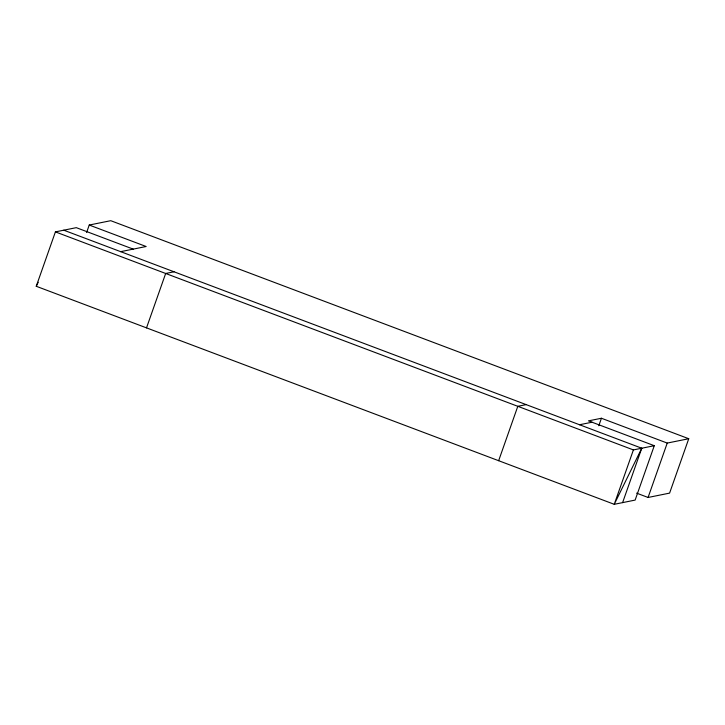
<?xml version="1.0" encoding="UTF-8"?>
<svg xmlns="http://www.w3.org/2000/svg" width="725" height="725" viewBox="0 0 725 725"><rect width="100%" height="100%" fill="white"/><g stroke="black" fill="none" stroke-linecap="round" stroke-linejoin="round"><path stroke-width="1.09" d="M636.595 493.136L648.077 497.468L669.592 493.118L688.75 438.725L667.236 443.075L601.433 418.252L588.482 420.872L654.285 445.694L635.136 500.087L614.247 504.31L36.25 286.275L55.408 231.882L76.288 227.659L133.201 249.119M86.61 232.507L89.238 225.04L110.753 220.69L688.75 438.725M146.513 327.872L165.672 273.47L174.027 271.784M498.646 460.701L517.804 406.308L526.16 404.623M598.805 425.72L601.433 418.252M654.285 445.694L633.405 449.917L614.247 504.31L641.761 448.222L63.764 230.188M622.603 502.624L641.761 448.222M648.077 497.468L667.236 443.075M36.25 286.275L38.217 282.27M120.667 251.657L146.151 246.509L89.238 225.04M579.511 424.741L592.044 422.213M55.408 231.882L633.405 449.917"/></g></svg>
